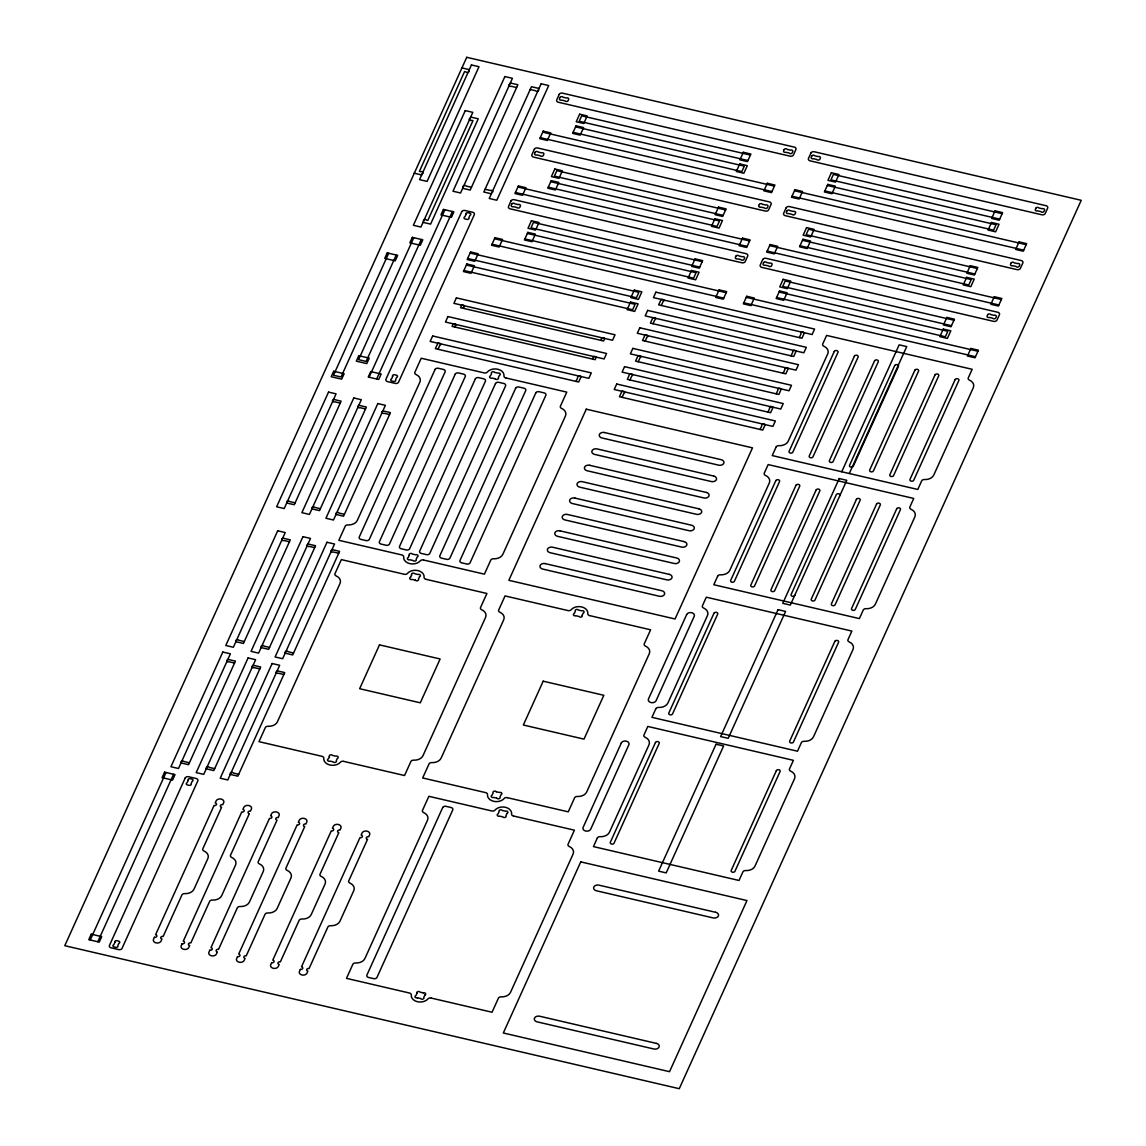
<?xml version="1.0" encoding="UTF-8"?>
<svg xmlns="http://www.w3.org/2000/svg" width="1146" height="1146" viewBox="0 0 1146 1146"><rect width="100%" height="100%" fill="white"/><g stroke="black" fill="none" stroke-linecap="round" stroke-linejoin="round"><path stroke-width="1.5" d="M388.666 253.266L333.486 375.243L341.035 376.991L396.23 255.028M90.233 940.007L166.012 772.519M413.778 237.709L358.583 359.672L366.147 361.434L421.327 239.457M97.782 941.754L173.562 774.281M369.098 377.249L444.877 209.761M376.647 379.011L452.426 211.523M437.858 343.213L435.38 348.671L578.673 382.019L581.137 376.561M438.03 349.286L439.792 345.376A1.59 1.146 -0.4 0 0 440.494 343.829A1.59 1.146 -0.4 0 0 438.359 343.327M453.243 323.831L452.083 326.381L595.161 359.686L596.321 357.137M461.695 305.151L460.549 307.701L603.613 340.992L604.773 338.442M454.618 326.968L455.077 325.965M463.07 308.288L463.528 307.286M410.597 577.197L411.643 574.891M576.037 381.403L577.799 377.492A1.59 1.146 -0.4 0 1 578.501 375.945A1.59 1.146 -0.4 0 1 580.635 376.447M592.625 359.085L593.084 358.082A1.59 1.146 -0.4 0 1 595.634 356.75M601.091 340.405L601.535 339.402A1.59 1.146 -0.4 0 1 604.085 338.056M645.012 335.033L642.534 340.505L785.827 373.854L788.305 368.382M652.876 317.657L650.398 323.115L793.691 356.463L796.169 351.005M661.127 299.407L658.664 304.865L801.956 338.213L804.42 332.755M621.92 391.273L619.442 396.731L762.735 430.079L765.213 424.622M629.784 373.897L627.306 379.355L770.599 412.703L773.077 407.245M638.036 355.632L635.572 361.105L778.865 394.453L781.328 388.981M645.184 341.121L646.946 337.196A1.59 1.146 -0.4 0 0 647.648 335.649A1.59 1.146 -0.4 0 0 645.513 335.162M653.048 323.731L654.81 319.82A1.59 1.146 -0.4 0 0 655.512 318.273A1.59 1.146 -0.4 0 0 653.378 317.771M661.299 305.481L663.076 301.556A1.59 1.146 -0.4 0 0 663.778 300.023A1.59 1.146 -0.4 0 0 661.643 299.521M622.092 397.347L623.854 393.436A1.59 1.146 -0.4 0 0 624.556 391.889A1.59 1.146 -0.4 0 0 622.421 391.388M629.956 379.971L631.733 376.046A1.59 1.146 -0.4 0 0 632.42 374.513A1.59 1.146 -0.4 0 0 630.286 374.011M638.207 361.721L639.984 357.796A1.59 1.146 -0.4 0 0 640.686 356.248A1.59 1.146 -0.4 0 0 638.551 355.761M582.168 615.345L583.199 613.038A1.748 1.261 -0.4 0 0 583.901 611.362A1.748 1.261 -0.4 0 0 581.624 610.789L578.472 610.073A1.748 1.261 -0.4 0 0 576.166 609.557A1.748 1.261 -0.4 0 0 575.335 611.19L574.304 613.511A1.748 1.261 -0.4 0 0 573.616 615.201A1.748 1.261 -0.4 0 0 575.894 615.76L579.031 616.476A1.748 1.261 -0.4 0 0 581.351 616.992A1.748 1.261 -0.4 0 0 582.168 615.359M416.958 993.281L415.912 995.588A1.748 1.261 -0.4 0 0 415.21 997.264A1.748 1.261 -0.4 0 0 417.488 997.822M424.808 995.1L423.762 997.421A1.748 1.261 -0.4 0 1 422.946 999.068A1.748 1.261 -0.4 0 1 420.639 998.567L417.516 997.822M507.019 813.416L505.973 815.737A1.748 1.261 -0.4 0 1 505.157 817.385A1.748 1.261 -0.4 0 1 502.85 816.883L499.713 816.138A1.748 1.261 -0.4 0 1 497.421 815.58A1.748 1.261 -0.4 0 1 498.095 813.904L499.155 811.597A1.748 1.261 -0.4 0 1 499.971 809.936A1.748 1.261 -0.4 0 1 502.277 810.451L505.415 811.182A1.748 1.261 -0.4 0 1 507.707 811.74A1.748 1.261 -0.4 0 1 507.033 813.416M783.191 373.238L784.953 369.313A1.59 1.146 -0.4 0 1 785.655 367.766A1.59 1.146 -0.4 0 1 787.789 368.267M791.055 355.847L792.831 351.937A1.59 1.146 -0.4 0 1 793.519 350.389A1.59 1.146 -0.4 0 1 795.668 350.891M799.306 337.597L801.083 333.687A1.59 1.146 -0.4 0 1 801.785 332.139A1.59 1.146 -0.4 0 1 803.919 332.627M760.099 429.464L761.875 425.553A1.59 1.146 -0.4 0 1 762.563 424.006A1.59 1.146 -0.4 0 1 764.697 424.507M767.963 412.087L769.74 408.162A1.59 1.146 -0.4 0 1 770.427 406.629A1.59 1.146 -0.4 0 1 772.576 407.117M776.214 393.837L777.991 389.912A1.59 1.146 -0.4 0 1 778.693 388.365A1.59 1.146 -0.4 0 1 780.827 388.866M621.29 743.066L583.142 827.355A4.011 2.894 -0.4 0 0 585.663 831.022A4.011 2.894 -0.4 0 0 590.734 829.117L628.839 744.828A4.011 2.894 -0.4 0 0 626.318 741.161A4.011 2.894 -0.4 0 0 621.261 743.052M686.64 614.6L648.507 698.902A4.011 2.894 -0.4 0 0 651.014 702.57A4.011 2.894 -0.4 0 0 656.085 700.664L694.204 616.362A4.011 2.894 -0.4 0 0 691.683 612.695A4.011 2.894 -0.4 0 0 686.612 614.6M841.751 471.751L899.166 344.831L906.73 346.593L849.301 473.513M461.766 67.886L469.316 69.634M539.021 88.471L531.458 86.724L483.813 192.027L491.362 193.789M510.314 82.999L517.877 84.761L470.218 190.064L462.669 188.316M530.211 89.488L535.626 90.749A1.59 1.146 -0.4 0 0 537.76 91.25A1.59 1.146 -0.4 0 0 538.462 89.703M516.617 87.54L511.202 86.279A1.59 1.146 -0.4 0 1 509.068 85.778A1.59 1.146 -0.4 0 1 509.755 84.231M750.415 155.082L581.681 115.818L579.217 121.275L747.951 160.54M1002.163 213.672L833.428 174.407L830.95 179.865L999.684 219.13M575.564 126.862L744.298 166.141L741.834 171.599L573.1 132.334M827.312 185.451L996.046 224.731L993.568 230.188L824.848 190.924M542.731 132.177L774.424 186.11M794.479 190.766L1026.171 244.685M470.691 117.05L478.254 118.797L430.61 224.115L423.046 222.353M540.267 137.649L771.96 191.568M792.001 196.224L1023.693 250.157M725.604 209.933L556.87 170.654L554.406 176.126L723.126 215.391M977.352 268.508L808.618 229.243L806.139 234.701L974.874 273.98M550.753 181.713L719.487 220.977L717.024 226.435L548.289 187.17M802.501 240.302L971.235 279.567L968.757 285.025L800.023 245.76M517.92 187.027L749.613 240.947M769.668 245.616L1001.36 299.536M515.456 192.485L747.149 246.404M767.19 251.074L998.882 304.994M485.073 189.248L490.488 190.508A1.59 1.146 -0.4 0 1 492.622 191.01A1.59 1.146 -0.4 0 1 491.921 192.557M414.121 173.189L421.671 174.951M471.479 187.299L466.064 186.039A1.59 1.146 -0.4 0 0 463.929 185.537A1.59 1.146 -0.4 0 0 463.228 187.085M702.197 261.66L533.463 222.381L530.999 227.853L699.733 267.118M953.945 320.235L785.211 280.971L782.732 286.428L951.467 325.708M527.346 233.44L696.08 272.705L693.617 278.163L524.882 238.898M779.094 292.029L947.828 331.294L945.35 336.752L776.63 297.487M494.513 238.755L726.206 292.674M746.261 297.344L977.953 351.263M492.049 244.213L723.742 298.132M743.783 302.802L975.475 356.721M470.132 253.037L638.866 292.302L636.402 297.774L467.668 258.495M466.379 265.041L635.113 304.306L632.635 309.778L463.901 270.499M506.045 377.979L566.783 392.118L560.423 406.157A2.65 1.92 -0.4 0 0 561.569 408.391A9.01 6.504 -0.4 0 1 565.451 415.955L502.85 554.306A9.01 6.504 -0.4 0 1 493.511 558.804A2.65 1.92 -0.4 0 0 490.76 560.122L484.414 574.16L423.676 560.036M495.201 378.796L492.078 378.08A1.748 1.261 -0.4 0 1 489.786 377.521A1.748 1.261 -0.4 0 1 490.459 375.845L491.519 373.524A1.748 1.261 -0.4 0 1 492.336 371.877A1.748 1.261 -0.4 0 1 494.642 372.378L497.765 373.123A1.748 1.261 -0.4 0 1 500.071 373.682A1.748 1.261 -0.4 0 1 499.398 375.344L498.324 377.664A1.748 1.261 -0.4 0 1 497.507 379.312A1.748 1.261 -0.4 0 1 495.215 378.81M604.529 432.543L721.135 459.675A4.011 2.894 -0.4 0 1 723.756 463.313A4.011 2.894 -0.4 0 1 718.657 465.161L602.065 438.001A4.011 2.894 -0.4 0 1 599.444 434.377A4.011 2.894 -0.4 0 1 604.544 432.529M333.572 399.41L341.121 401.157L294.264 504.741L286.701 502.979M358.813 405.283L366.376 407.045L319.505 510.615L311.956 508.867M382.864 410.884L390.428 412.632L343.556 516.216L336.007 514.454M340.262 403.077L334.847 401.816A1.59 1.146 -0.4 0 1 332.698 401.315A1.59 1.146 -0.4 0 1 333.4 399.768M365.517 408.95L360.088 407.69A1.59 1.146 -0.4 0 1 357.953 407.188A1.59 1.146 -0.4 0 1 358.655 405.641M389.554 414.551L384.139 413.291A1.59 1.146 -0.4 0 1 382.005 412.789A1.59 1.146 -0.4 0 1 382.707 411.242M589.703 465.305L706.308 492.451M574.877 498.08L691.482 525.212A4.011 2.894 -0.4 0 1 694.104 528.85A4.011 2.894 -0.4 0 1 689.004 530.698L572.413 503.538A4.011 2.894 -0.4 0 1 569.791 499.914A4.011 2.894 -0.4 0 1 574.891 498.066M560.05 530.856L676.656 557.987A4.011 2.894 -0.4 0 1 679.277 561.612A4.011 2.894 -0.4 0 1 674.177 563.474L557.586 536.314A4.011 2.894 -0.4 0 1 554.965 532.689A4.011 2.894 -0.4 0 1 560.065 530.827M669.25 574.375L552.644 547.229A4.011 2.894 -0.4 0 0 547.544 549.063A4.011 2.894 -0.4 0 0 550.166 552.716L666.771 579.833A4.011 2.894 -0.4 0 0 671.871 577.999A4.011 2.894 -0.4 0 0 669.25 574.347M295.124 502.836L289.709 501.576A1.59 1.146 -0.4 0 0 287.56 501.074A1.59 1.146 -0.4 0 0 286.872 502.621M320.379 508.709L314.949 507.449A1.59 1.146 -0.4 0 0 312.815 506.947A1.59 1.146 -0.4 0 0 312.113 508.495M344.416 514.31L339.001 513.05A1.59 1.146 -0.4 0 0 336.867 512.549A1.59 1.146 -0.4 0 0 336.165 514.096M545.224 563.617L661.829 590.749A4.011 2.894 -0.4 0 1 664.451 594.387A4.011 2.894 -0.4 0 1 659.351 596.235L542.76 569.075A4.011 2.894 -0.4 0 1 540.138 565.451A4.011 2.894 -0.4 0 1 545.238 563.603M282.733 538.104L290.282 539.866L243.425 643.45L235.861 641.688M307.988 543.992L315.537 545.74L268.665 649.324L261.116 647.562M332.025 549.579L339.588 551.341L292.717 654.925L285.168 653.163M289.422 541.772L284.007 540.511A1.59 1.146 -0.4 0 1 281.873 540.024A1.59 1.146 -0.4 0 1 282.561 538.477M314.677 547.659L309.248 546.398A1.59 1.146 -0.4 0 1 307.114 545.897A1.59 1.146 -0.4 0 1 307.816 544.35M338.715 553.246L333.3 551.985A1.59 1.146 -0.4 0 1 331.165 551.484A1.59 1.146 -0.4 0 1 331.867 549.951M589.875 615.66L650.613 629.799L644.253 643.837A2.65 1.92 -0.4 0 0 645.399 646.072A9.01 6.504 -0.4 0 1 649.295 653.635L586.695 791.986A9.01 6.504 -0.4 0 1 577.34 796.484A2.65 1.92 -0.4 0 0 574.604 797.802L568.244 811.841L507.506 797.716M426.169 579.346L486.907 593.485L480.546 607.523A2.65 1.92 -0.4 0 0 481.692 609.758A9.01 6.504 -0.4 0 1 485.589 617.322L422.989 755.672A9.01 6.504 -0.4 0 1 413.634 760.17A2.65 1.92 -0.4 0 0 410.898 761.488L404.538 775.527L343.8 761.402M415.325 580.163L412.202 579.432A1.748 1.261 -0.4 0 1 409.91 578.888A1.748 1.261 -0.4 0 1 410.583 577.212M244.284 641.545L238.869 640.27A1.59 1.146 -0.4 0 0 236.735 639.783A1.59 1.146 -0.4 0 0 236.033 641.33M269.539 647.418L264.11 646.158A1.59 1.146 -0.4 0 0 261.976 645.656A1.59 1.146 -0.4 0 0 261.274 647.204M293.577 653.005L288.162 651.745A1.59 1.146 -0.4 0 0 286.027 651.257A1.59 1.146 -0.4 0 0 285.325 652.805M227.868 659.365L235.431 661.113L188.56 764.697L180.996 762.935M253.123 665.239L260.672 667.001L213.815 770.57L206.251 768.823M277.174 670.84L284.724 672.587L237.852 776.171L230.303 774.41M234.558 663.033L229.143 661.772A1.59 1.146 -0.4 0 1 227.008 661.271A1.59 1.146 -0.4 0 1 227.71 659.724M259.813 668.906L254.398 667.645A1.59 1.146 -0.4 0 1 252.249 667.144A1.59 1.146 -0.4 0 1 252.951 665.597M283.864 674.507L278.435 673.246A1.59 1.146 -0.4 0 1 276.301 672.745A1.59 1.146 -0.4 0 1 277.003 671.198M496.275 791.757L499.398 792.488A1.748 1.261 -0.4 0 1 501.69 793.032A1.748 1.261 -0.4 0 1 501.017 794.708L499.957 797.029A1.748 1.261 -0.4 0 1 499.14 798.676A1.748 1.261 -0.4 0 1 496.834 798.175M496.834 798.16L493.697 797.43A1.748 1.261 -0.4 0 1 491.405 796.885A1.748 1.261 -0.4 0 1 492.078 795.209L493.138 792.889A1.748 1.261 -0.4 0 1 493.955 791.241A1.748 1.261 -0.4 0 1 496.261 791.743M513.695 816.052L574.418 830.191L568.058 844.23A2.65 1.92 -0.4 0 0 569.204 846.45A9.01 6.504 -0.4 0 1 573.1 854.028L510.5 992.379A9.01 6.504 -0.4 0 1 501.16 996.862A2.65 1.92 -0.4 0 0 498.41 998.18L492.049 1012.233L431.326 998.094M189.419 762.792L184.005 761.531A1.59 1.146 -0.4 0 0 181.87 761.03A1.59 1.146 -0.4 0 0 181.168 762.577M214.674 768.665L209.26 767.405A1.59 1.146 -0.4 0 0 207.111 766.903A1.59 1.146 -0.4 0 0 206.423 768.45M238.726 774.266L233.297 773.006A1.59 1.146 -0.4 0 0 231.163 772.504A1.59 1.146 -0.4 0 0 230.461 774.051M423.189 992.866L420.081 992.15A1.748 1.261 -0.4 0 0 417.76 991.619A1.748 1.261 -0.4 0 0 416.943 993.267M415.339 580.177A1.748 1.261 -0.4 0 0 417.645 580.678A1.748 1.261 -0.4 0 0 418.462 579.045L419.508 576.725A1.748 1.261 -0.4 0 0 420.195 575.034A1.748 1.261 -0.4 0 0 417.918 574.475L414.766 573.759A1.748 1.261 -0.4 0 0 412.46 573.244A1.748 1.261 -0.4 0 0 411.629 574.877M423.218 992.866A1.748 1.261 -0.4 0 1 425.495 993.424A1.748 1.261 -0.4 0 1 424.822 995.1M794.851 595.333A1.963 1.418 -0.4 0 1 792.373 596.249A1.963 1.418 -0.4 0 1 791.127 594.473L836.265 494.714A1.963 1.418 -0.4 0 1 838.729 493.797A1.963 1.418 -0.4 0 1 839.989 495.573M453.644 323.931A1.59 1.146 -0.4 0 1 455.721 324.347A1.59 1.146 -0.4 0 1 455.277 325.879M422.229 173.719A1.59 1.146 -0.4 0 0 422.931 172.172A1.59 1.146 -0.4 0 0 420.797 171.685L419.407 171.356L464.545 71.596L465.935 71.912A1.59 1.146 -0.4 0 0 468.069 72.413A1.59 1.146 -0.4 0 0 468.757 70.866M470.147 118.267A1.59 1.146 -0.4 0 0 469.445 119.814A1.59 1.146 -0.4 0 0 471.579 120.316L472.969 120.645L427.83 220.404L426.441 220.075A1.59 1.146 -0.4 0 0 424.307 219.574A1.59 1.146 -0.4 0 0 423.605 221.121M462.096 305.237A1.59 1.146 -0.4 0 1 464.173 305.667A1.59 1.146 -0.4 0 1 463.743 307.185M513.437 815.995A2.65 1.92 -0.4 0 1 511.617 814.018A9.01 6.504 -0.4 0 0 505.443 807.285A9.01 6.504 -0.4 0 0 494.943 810.136A2.65 1.92 -0.4 0 1 491.849 810.967L428.862 796.312L422.502 810.351A2.65 1.92 -0.4 0 0 423.648 812.586A9.01 6.504 -0.4 0 1 427.53 820.149L364.929 958.5A9.01 6.504 -0.4 0 1 355.589 962.984A2.65 1.92 -0.4 0 0 352.839 964.316L346.493 978.355L409.48 993.023A2.65 1.92 -0.4 0 1 411.299 995A9.01 6.504 -0.4 0 0 417.473 1001.719A9.01 6.504 -0.4 0 0 427.974 998.882A2.65 1.92 -0.4 0 1 431.068 998.037M343.556 761.331A2.65 1.92 -0.4 0 0 340.462 762.176A9.01 6.504 -0.4 0 1 329.962 765.012A9.01 6.504 -0.4 0 1 323.788 758.294A2.65 1.92 -0.4 0 0 321.969 756.317L258.982 741.648L265.328 727.61A2.65 1.92 -0.4 0 1 268.078 726.292A9.01 6.504 -0.4 0 0 277.418 721.808L340.018 583.443A9.01 6.504 -0.4 0 0 336.136 575.879A2.65 1.92 -0.4 0 1 334.99 573.659L341.35 559.606L404.337 574.275A2.65 1.92 -0.4 0 0 407.432 573.43A9.01 6.504 -0.4 0 1 417.932 570.593A9.01 6.504 -0.4 0 1 424.106 577.312A2.65 1.92 -0.4 0 0 425.925 579.289M507.263 797.645A2.65 1.92 -0.4 0 0 504.168 798.49A9.01 6.504 -0.4 0 1 493.668 801.326A9.01 6.504 -0.4 0 1 487.494 794.608A2.65 1.92 -0.4 0 0 485.675 792.631L422.673 777.962L429.034 763.924A2.65 1.92 -0.4 0 1 431.784 762.606A9.01 6.504 -0.4 0 0 441.124 758.122L503.724 619.757A9.01 6.504 -0.4 0 0 499.842 612.193A2.65 1.92 -0.4 0 1 498.696 609.973L505.042 595.92L568.044 610.589A2.65 1.92 -0.4 0 0 571.138 609.744A9.01 6.504 -0.4 0 1 581.638 606.907A9.01 6.504 -0.4 0 1 587.812 613.626A2.65 1.92 -0.4 0 0 589.631 615.603M423.433 559.979A2.65 1.92 -0.4 0 0 420.338 560.809A9.01 6.504 -0.4 0 1 409.838 563.646A9.01 6.504 -0.4 0 1 403.664 556.927A2.65 1.92 -0.4 0 0 401.845 554.951L338.844 540.296L345.204 526.243A2.65 1.92 -0.4 0 1 347.954 524.925A9.01 6.504 -0.4 0 0 357.294 520.442L419.894 382.076A9.01 6.504 -0.4 0 0 415.998 374.513A2.65 1.92 -0.4 0 1 414.866 372.292L421.212 358.24L484.214 372.908A2.65 1.92 -0.4 0 0 487.308 372.063A9.01 6.504 -0.4 0 1 497.808 369.227A9.01 6.504 -0.4 0 1 503.982 375.945A2.65 1.92 -0.4 0 0 505.801 377.922M706.323 492.422A4.011 2.894 -0.4 0 1 708.93 496.075A4.011 2.894 -0.4 0 1 703.83 497.937L587.239 470.777A4.011 2.894 -0.4 0 1 584.618 467.138A4.011 2.894 -0.4 0 1 589.717 465.29M466.737 57.3L64.778 945.694L679.263 1088.7L1081.222 200.306L466.737 57.3M471.436 64.95L419.551 179.636L427.1 181.397L478.999 66.712L471.436 64.95M333.672 371.261L331.208 376.719L341.666 379.154L344.144 373.696L333.672 371.261M387.219 252.922L384.741 258.394L395.212 260.83L397.676 255.357L387.219 252.922M328.53 392.09L276.63 506.776L284.194 508.538L336.079 393.852L328.53 392.09M91.25 934.205L88.786 939.663L99.244 942.098L101.722 936.64L91.25 934.205M164.566 772.175L162.087 777.647L172.559 780.082L175.023 774.61L164.566 772.175M465.262 110.603L413.377 225.289L420.926 227.051L472.825 112.351L465.262 110.603M222.825 652.045L170.94 766.746L178.489 768.493L230.389 653.807L222.825 652.045M277.69 530.799L225.791 645.485L233.354 647.246L285.239 532.561L277.69 530.799M358.784 355.69L356.306 361.162L366.777 363.597L369.241 358.125L358.784 355.69M412.316 237.365L409.853 242.823L420.31 245.258L422.788 239.801L412.316 237.365M353.77 397.963L301.885 512.663L309.434 514.411L361.334 399.725L353.77 397.963M185.222 777.962L109.443 945.45A2.65 1.92 -0.4 0 0 111.133 947.857L118.683 949.604A2.65 1.92 -0.4 0 0 122.035 948.372L197.814 780.884A2.65 1.92 -0.4 0 0 196.109 778.478L188.56 776.73A2.65 1.92 -0.4 0 0 185.222 777.962M443.416 209.431L440.938 214.889L451.409 217.325L453.873 211.867L443.416 209.431M370.717 371.591L368.253 377.048L378.71 379.484L381.188 374.026L370.717 371.591M504.885 76.553L452.985 191.239L460.549 193.001L512.434 78.315L504.885 76.553M114.872 942.413L113.826 944.719A1.69 1.218 -0.4 0 0 114.113 946.968L115.746 947.341A1.69 1.218 -0.4 0 0 117.809 945.651L118.855 943.344A1.69 1.218 -0.4 0 0 118.568 941.095L116.935 940.723A1.69 1.218 -0.4 0 0 114.872 942.413M188.188 780.397L187.142 782.704A1.69 1.218 -0.4 0 0 187.414 784.938L189.061 785.325A1.69 1.218 -0.4 0 0 191.11 783.635L192.156 781.314A1.69 1.218 -0.4 0 0 191.883 779.079L190.236 778.693A1.69 1.218 -0.4 0 0 188.188 780.397M248.08 657.919L196.181 772.619L203.744 774.367L255.63 659.681L248.08 657.919M302.945 536.672L251.046 651.358L258.609 653.12L310.494 538.434L302.945 536.672M461.738 211.738L385.958 379.226A2.65 1.92 -0.4 0 0 387.649 381.632L395.198 383.38A2.65 1.92 -0.4 0 0 398.55 382.148L474.329 214.66A2.65 1.92 -0.4 0 0 472.625 212.254L465.075 210.506A2.65 1.92 -0.4 0 0 461.738 211.738M377.822 403.564L325.937 518.25L333.486 520.012L385.385 405.326L377.822 403.564M392.648 376.475L391.603 378.796A1.69 1.218 -0.4 0 0 391.875 381.031L393.522 381.417A1.69 1.218 -0.4 0 0 395.585 379.727L396.631 377.406A1.69 1.218 -0.4 0 0 396.344 375.172L394.711 374.785A1.69 1.218 -0.4 0 0 392.648 376.475M465.949 214.46L464.904 216.766A1.69 1.218 -0.4 0 0 465.19 219.015L466.823 219.387A1.69 1.218 -0.4 0 0 468.886 217.697L469.932 215.391A1.69 1.218 -0.4 0 0 469.659 213.142L468.012 212.769A1.69 1.218 -0.4 0 0 465.949 214.46M272.132 663.52L220.233 778.206L227.796 779.968L279.681 665.282L272.132 663.52M326.982 542.273L275.097 656.959L282.647 658.721L334.546 544.021L326.982 542.273M154.438 937.27L153.521 939.276A3.968 2.865 -0.4 0 0 156.071 942.886A3.968 2.865 -0.4 0 0 161.085 941.038L161.987 939.032A1.848 1.332 -0.4 0 1 160.798 937.356A1.848 1.332 -0.4 0 1 163.133 936.483L181.928 894.954A2.65 1.92 -0.4 0 1 184.678 893.636A9.01 6.504 -0.4 0 0 194.018 889.138L207.856 858.555A9.01 6.504 -0.4 0 0 203.974 850.991A2.65 1.92 -0.4 0 1 202.828 848.771L221.622 807.228A1.848 1.332 -0.4 0 1 220.433 805.552A1.848 1.332 -0.4 0 1 222.768 804.678L223.685 802.687A3.968 2.865 -0.4 0 0 221.135 799.077A3.968 2.865 -0.4 0 0 216.121 800.925L215.219 802.931A1.848 1.332 -0.4 0 1 216.408 804.607A1.848 1.332 -0.4 0 1 214.073 805.48L155.584 934.735A1.848 1.332 -0.4 0 1 156.773 936.411A1.848 1.332 -0.4 0 1 154.438 937.27M541.141 83.787L489.242 198.473L496.805 200.235L548.69 85.549L541.141 83.787M432.644 335.964L430.165 341.422L588.829 378.352L591.293 372.894L432.644 335.964M470.605 251.991L467.181 259.555L474.745 261.317L478.169 253.739L470.605 251.991M466.852 263.995L463.428 271.559L470.977 273.307L474.401 265.743L466.852 263.995M447.914 316.554L445.45 322.026L604.114 358.942L606.578 353.484L447.914 316.554M456.38 297.874L453.902 303.332L612.566 340.262L615.03 334.79L456.38 297.874M510.973 200.965L508.509 206.438A2.65 1.92 -0.4 0 0 510.199 208.844L741.892 262.763A2.65 1.92 -0.4 0 0 745.229 261.532L747.708 256.059A2.65 1.92 -0.4 0 0 746.017 253.653L514.325 199.733A2.65 1.92 -0.4 0 0 510.973 200.965M534.38 149.238L531.916 154.71A2.65 1.92 -0.4 0 0 533.606 157.117L765.299 211.036A2.65 1.92 -0.4 0 0 768.637 209.804L771.115 204.332A2.65 1.92 -0.4 0 0 769.41 201.925L537.718 148.006A2.65 1.92 -0.4 0 0 534.38 149.238M559.191 94.402L556.727 99.86A2.65 1.92 -0.4 0 0 558.417 102.266L790.11 156.185A2.65 1.92 -0.4 0 0 793.447 154.954L795.926 149.496A2.65 1.92 -0.4 0 0 794.235 147.089L562.543 93.17A2.65 1.92 -0.4 0 0 559.191 94.402M435.05 369.513L359.271 536.987A2.65 1.92 -0.4 0 0 360.961 539.394L366.004 540.568A2.65 1.92 -0.4 0 0 369.341 539.336L445.121 371.848A2.65 1.92 -0.4 0 0 443.43 369.442L438.388 368.281A2.65 1.92 -0.4 0 0 435.05 369.513M495 237.695L491.577 245.258L499.126 247.02L502.55 239.457L495 237.695M518.393 185.967L514.969 193.545L522.533 195.293L525.957 187.729L518.393 185.967M543.218 131.131L539.795 138.695L547.344 140.457L550.768 132.893L543.218 131.131M511.775 204.017L511.245 205.206A1.69 1.218 -0.4 0 0 513.58 206.681L516.774 207.426A1.69 1.218 -0.4 0 0 519.883 207.225L520.427 206.036A1.69 1.218 -0.4 0 0 518.078 204.561L514.883 203.816A1.69 1.218 -0.4 0 0 511.775 204.017M535.182 152.289L534.652 153.478A1.69 1.218 -0.4 0 0 536.987 154.954L540.181 155.698A1.69 1.218 -0.4 0 0 543.29 155.498L543.82 154.309A1.69 1.218 -0.4 0 0 541.485 152.833L538.291 152.089A1.69 1.218 -0.4 0 0 535.182 152.289M559.993 97.453L559.463 98.642A1.69 1.218 -0.4 0 0 561.798 100.117L564.992 100.862A1.69 1.218 -0.4 0 0 568.101 100.647L568.645 99.458A1.69 1.218 -0.4 0 0 566.296 97.983L563.101 97.238A1.69 1.218 -0.4 0 0 559.993 97.453M182.128 943.731L181.226 945.722A3.968 2.865 -0.4 0 0 183.775 949.332A3.968 2.865 -0.4 0 0 188.789 947.484L189.692 945.479A1.848 1.332 -0.4 0 1 188.503 943.803A1.848 1.332 -0.4 0 1 190.838 942.929L209.632 901.401A2.65 1.92 -0.4 0 1 212.382 900.083A9.01 6.504 -0.4 0 0 221.722 895.599L235.56 865.001A9.01 6.504 -0.4 0 0 231.678 857.437A2.65 1.92 -0.4 0 1 230.532 855.217L249.327 813.674A1.848 1.332 -0.4 0 1 248.138 811.998A1.848 1.332 -0.4 0 1 250.473 811.124L251.389 809.133A3.968 2.865 -0.4 0 0 248.84 805.523A3.968 2.865 -0.4 0 0 243.826 807.371L242.923 809.377A1.848 1.332 -0.4 0 1 244.112 811.053A1.848 1.332 -0.4 0 1 241.763 811.927L183.288 941.181A1.848 1.332 -0.4 0 1 184.477 942.857A1.848 1.332 -0.4 0 1 182.128 943.731M455.191 374.198L379.412 541.686A2.65 1.92 -0.4 0 0 381.102 544.092L386.145 545.267A2.65 1.92 -0.4 0 0 389.482 544.021L465.262 376.547A2.65 1.92 -0.4 0 0 463.571 374.14L458.529 372.966A2.65 1.92 -0.4 0 0 455.191 374.198M531.429 220.748L528.005 228.312L535.554 230.074L538.978 222.51L531.429 220.748M554.822 169.021L551.412 176.584L558.962 178.346L562.385 170.783L554.822 169.021M579.647 114.185L576.223 121.748L583.772 123.496L587.196 115.932L579.647 114.185M527.833 232.38L524.41 239.958L531.959 241.706L535.383 234.142L527.833 232.38M551.226 180.667L547.817 188.231L555.366 189.978L558.79 182.415L551.226 180.667M576.051 125.816L572.628 133.38L580.177 135.142L583.601 127.578L576.051 125.816M209.833 950.177L208.93 952.168A3.968 2.865 -0.4 0 0 211.466 955.778A3.968 2.865 -0.4 0 0 216.479 953.93L217.396 951.925A1.848 1.332 -0.4 0 1 216.207 950.249A1.848 1.332 -0.4 0 1 218.542 949.375L237.337 907.847A2.65 1.92 -0.4 0 1 240.087 906.529A9.01 6.504 -0.4 0 0 249.427 902.045L263.265 871.461A9.01 6.504 -0.4 0 0 259.383 863.883A2.65 1.92 -0.4 0 1 258.237 861.663L277.031 820.121A1.848 1.332 -0.4 0 1 275.842 818.445A1.848 1.332 -0.4 0 1 278.177 817.585L279.08 815.58A3.968 2.865 -0.4 0 0 276.544 811.97A3.968 2.865 -0.4 0 0 271.53 813.818L270.628 815.823A1.848 1.332 -0.4 0 1 271.817 817.499A1.848 1.332 -0.4 0 1 269.468 818.373L210.993 947.627A1.848 1.332 -0.4 0 1 212.182 949.303A1.848 1.332 -0.4 0 1 209.833 950.177M475.346 378.882L399.567 546.37A2.65 1.92 -0.4 0 0 401.258 548.776L406.286 549.951A2.65 1.92 -0.4 0 0 409.638 548.719L485.417 381.231A2.65 1.92 -0.4 0 0 483.727 378.825L478.684 377.65A2.65 1.92 -0.4 0 0 475.346 378.882M409.308 555.208L408.263 557.515A1.748 1.261 -0.4 0 0 407.575 559.205A1.748 1.261 -0.4 0 0 409.853 559.764L412.99 560.48A1.748 1.261 -0.4 0 0 415.31 560.996A1.748 1.261 -0.4 0 0 416.127 559.363L417.173 557.042A1.748 1.261 -0.4 0 0 417.86 555.366A1.748 1.261 -0.4 0 0 415.583 554.793L412.445 554.077A1.748 1.261 -0.4 0 0 410.125 553.561A1.748 1.261 -0.4 0 0 409.308 555.194M495.487 383.581L419.708 551.054A2.65 1.92 -0.4 0 0 421.399 553.461L426.441 554.635A2.65 1.92 -0.4 0 0 429.779 553.403L505.558 385.916A2.65 1.92 -0.4 0 0 503.868 383.509L498.825 382.334A2.65 1.92 -0.4 0 0 495.487 383.581M237.537 956.624L236.635 958.615A3.968 2.865 -0.4 0 0 239.17 962.225A3.968 2.865 -0.4 0 0 244.184 960.377L245.086 958.371A1.848 1.332 -0.4 0 1 243.912 956.695A1.848 1.332 -0.4 0 1 246.247 955.821L265.041 914.293A2.65 1.92 -0.4 0 1 267.792 912.975A9.01 6.504 -0.4 0 0 277.131 908.492L290.969 877.908A9.01 6.504 -0.4 0 0 287.073 870.33A2.65 1.92 -0.4 0 1 285.941 868.109L304.721 826.581A1.848 1.332 -0.4 0 1 303.547 824.891A1.848 1.332 -0.4 0 1 305.882 824.031L306.784 822.026A3.968 2.865 -0.4 0 0 304.249 818.416A3.968 2.865 -0.4 0 0 299.235 820.264L298.332 822.269A1.848 1.332 -0.4 0 1 299.507 823.945A1.848 1.332 -0.4 0 1 297.172 824.819L238.697 954.074A1.848 1.332 -0.4 0 1 239.872 955.75A1.848 1.332 -0.4 0 1 237.537 956.624M379.484 644.869L359.643 688.703L420.296 702.813L440.121 658.979L379.484 644.869M329.446 756.575L328.401 758.881A1.748 1.261 -0.4 0 0 327.699 760.572A1.748 1.261 -0.4 0 0 329.976 761.13L333.128 761.846A1.748 1.261 -0.4 0 0 335.434 762.362A1.748 1.261 -0.4 0 0 336.265 760.729L337.296 758.408A1.748 1.261 -0.4 0 0 337.984 756.718A1.748 1.261 -0.4 0 0 335.706 756.159L332.569 755.443A1.748 1.261 -0.4 0 0 330.249 754.928A1.748 1.261 -0.4 0 0 329.432 756.561M515.628 388.265L439.849 555.753A2.65 1.92 -0.4 0 0 441.554 558.159L446.582 559.32A2.65 1.92 -0.4 0 0 449.934 558.088L525.713 390.614A2.65 1.92 -0.4 0 0 524.009 388.208L518.98 387.033A2.65 1.92 -0.4 0 0 515.628 388.265M271.645 962.683L270.728 964.688A3.968 2.865 -0.4 0 0 273.278 968.298A3.968 2.865 -0.4 0 0 278.292 966.45L279.194 964.445A1.848 1.332 -0.4 0 1 278.005 962.755A1.848 1.332 -0.4 0 1 280.355 961.895L299.149 920.353A2.65 1.92 -0.4 0 1 301.885 919.035A9.01 6.504 -0.4 0 0 311.239 914.551L325.077 883.967A9.01 6.504 -0.4 0 0 321.181 876.404A2.65 1.92 -0.4 0 1 320.035 874.169L338.829 832.641A1.848 1.332 -0.4 0 1 337.64 830.95A1.848 1.332 -0.4 0 1 339.99 830.091L340.892 828.085A3.968 2.865 -0.4 0 0 338.342 824.475A3.968 2.865 -0.4 0 0 333.328 826.338L332.426 828.329A1.848 1.332 -0.4 0 1 333.615 830.019A1.848 1.332 -0.4 0 1 331.28 830.879L272.791 960.133A1.848 1.332 -0.4 0 1 273.98 961.823A1.848 1.332 -0.4 0 1 271.645 962.683M535.784 392.949L460.004 560.437A2.65 1.92 -0.4 0 0 461.695 562.844L466.737 564.018A2.65 1.92 -0.4 0 0 470.075 562.786L545.854 395.298A2.65 1.92 -0.4 0 0 544.164 392.892L539.121 391.717A2.65 1.92 -0.4 0 0 535.784 392.949M300.352 969.373L299.45 971.364A3.968 2.865 -0.4 0 0 301.985 974.974A3.968 2.865 -0.4 0 0 306.999 973.126L307.902 971.12A1.848 1.332 -0.4 0 1 306.727 969.444A1.848 1.332 -0.4 0 1 309.062 968.571L327.856 927.042A2.65 1.92 -0.4 0 1 330.607 925.724A9.01 6.504 -0.4 0 0 339.947 921.226L353.785 890.643A9.01 6.504 -0.4 0 0 349.888 883.079A2.65 1.92 -0.4 0 1 348.742 880.859L367.537 839.316A1.848 1.332 -0.4 0 1 366.362 837.64A1.848 1.332 -0.4 0 1 368.697 836.766L369.599 834.775A3.968 2.865 -0.4 0 0 367.064 831.165A3.968 2.865 -0.4 0 0 362.05 833.013L361.133 835.019A1.848 1.332 -0.4 0 1 362.322 836.695A1.848 1.332 -0.4 0 1 359.987 837.568L301.498 966.823A1.848 1.332 -0.4 0 1 302.687 968.499A1.848 1.332 -0.4 0 1 300.352 969.373M634.311 290.081L630.887 297.645L638.437 299.407L641.86 291.843L634.311 290.081M630.544 302.086L627.12 309.649L634.683 311.411L638.107 303.848L630.544 302.086M586.279 409.179L508.853 580.306L675.066 618.983L752.492 447.857L586.279 409.179M639.797 327.785L637.319 333.257L795.983 370.172L798.461 364.715L639.797 327.785M647.662 310.408L645.184 315.866L803.847 352.796L806.326 347.324L647.662 310.408M655.913 292.158L653.449 297.616L812.113 334.532L814.577 329.074L655.913 292.158M616.706 384.025L614.227 389.482L772.891 426.412L775.369 420.954L616.706 384.025M624.57 366.648L622.106 372.106L780.755 409.022L783.234 403.564L624.57 366.648M632.836 348.384L630.357 353.856L789.021 390.772L791.485 385.314L632.836 348.384M442.685 807.572L366.906 975.06A2.65 1.92 -0.4 0 0 368.597 977.466L373.639 978.641A2.65 1.92 -0.4 0 0 376.977 977.409L452.756 809.921A2.65 1.92 -0.4 0 0 451.066 807.515L446.023 806.34A2.65 1.92 -0.4 0 0 442.685 807.572M695.121 258.838L691.697 266.402L699.246 268.164L702.67 260.6L695.121 258.838M718.528 207.111L715.104 214.689L722.653 216.436L726.077 208.873L718.528 207.111M743.339 152.275L739.915 159.838L747.464 161.6L750.888 154.037L743.339 152.275M691.525 270.485L688.101 278.048L695.651 279.81L699.074 272.247L691.525 270.485M714.932 218.757L711.508 226.321L719.058 228.083L722.481 220.519L714.932 218.757M739.743 163.921L736.319 171.485L743.869 173.232L747.292 165.669L739.743 163.921M719.129 289.866L715.706 297.43L723.269 299.192L726.693 291.614L719.129 289.866M742.536 238.139L739.113 245.702L746.662 247.464L750.086 239.901L742.536 238.139M767.347 183.288L763.924 190.852L771.487 192.614L774.911 185.05L767.347 183.288M543.19 681.182L523.35 725.017L584.002 739.127L603.827 695.293L543.19 681.182M735.918 256.188L735.374 257.377A1.69 1.218 -0.4 0 0 737.723 258.853L740.918 259.598A1.69 1.218 -0.4 0 0 744.026 259.383L744.556 258.194A1.69 1.218 -0.4 0 0 742.221 256.718L739.027 255.973A1.69 1.218 -0.4 0 0 735.918 256.188M759.325 204.461L758.781 205.65A1.69 1.218 -0.4 0 0 761.116 207.125L764.325 207.87A1.69 1.218 -0.4 0 0 767.419 207.655L767.963 206.466A1.69 1.218 -0.4 0 0 765.628 204.991L762.419 204.246A1.69 1.218 -0.4 0 0 759.325 204.461M784.136 149.61L783.592 150.799A1.69 1.218 -0.4 0 0 785.941 152.275L789.136 153.02A1.69 1.218 -0.4 0 0 792.244 152.819L792.774 151.63A1.69 1.218 -0.4 0 0 790.439 150.155L787.245 149.41A1.69 1.218 -0.4 0 0 784.136 149.61M762.72 259.555L760.242 265.013A2.65 1.92 -0.4 0 0 761.947 267.419L993.639 321.353A2.65 1.92 -0.4 0 0 996.977 320.106L999.455 314.649A2.65 1.92 -0.4 0 0 997.751 312.242L766.058 258.323A2.65 1.92 -0.4 0 0 762.72 259.555M786.127 207.827L783.649 213.285A2.65 1.92 -0.4 0 0 785.339 215.692L1017.032 269.625A2.65 1.92 -0.4 0 0 1020.384 268.379L1022.848 262.921A2.65 1.92 -0.4 0 0 1021.158 260.514L789.465 206.595A2.65 1.92 -0.4 0 0 786.127 207.827M810.938 152.991L808.46 158.449A2.65 1.92 -0.4 0 0 810.165 160.855L1041.857 214.775A2.65 1.92 -0.4 0 0 1045.195 213.543L1047.659 208.085A2.65 1.92 -0.4 0 0 1045.969 205.678L814.276 151.759A2.65 1.92 -0.4 0 0 810.938 152.991M746.734 296.284L743.31 303.848L750.874 305.61L754.297 298.046L746.734 296.284M770.141 244.556L766.717 252.12L774.266 253.882L777.69 246.318L770.141 244.556M794.952 189.72L791.528 197.284L799.091 199.046L802.515 191.482L794.952 189.72M786.93 210.878L786.385 212.067A1.69 1.218 -0.4 0 0 788.72 213.543L791.929 214.288A1.69 1.218 -0.4 0 0 795.023 214.087L795.568 212.898A1.69 1.218 -0.4 0 0 793.233 211.423L790.024 210.678A1.69 1.218 -0.4 0 0 786.93 210.878M811.74 156.042L811.196 157.231A1.69 1.218 -0.4 0 0 813.545 158.707L816.74 159.452A1.69 1.218 -0.4 0 0 819.848 159.237L820.378 158.048A1.69 1.218 -0.4 0 0 818.043 156.572L814.849 155.827A1.69 1.218 -0.4 0 0 811.74 156.042M763.623 262.635L763.078 263.824A1.59 1.146 -0.4 0 0 765.313 265.184L768.594 265.958A1.59 1.146 -0.4 0 0 771.53 265.786L772.06 264.597A1.59 1.146 -0.4 0 0 769.826 263.222L766.545 262.463A1.59 1.146 -0.4 0 0 763.623 262.635M783.162 279.338L779.738 286.901L787.302 288.663L790.726 281.099L783.162 279.338M806.569 227.61L803.145 235.174L810.709 236.936L814.118 229.372L806.569 227.61M831.38 172.76L827.956 180.337L835.52 182.085L838.944 174.521L831.38 172.76M779.567 290.969L776.143 298.533L783.706 300.295L787.13 292.731L779.567 290.969M802.974 239.242L799.55 246.805L807.113 248.567L810.523 241.004L802.974 239.242M827.784 184.406L824.361 191.969L831.924 193.731L835.348 186.168L827.784 184.406M580.75 861.878L503.323 1032.99L669.536 1071.682L746.963 900.555L580.75 861.878M597.338 838.013L593.456 846.593L739.027 880.472L742.909 871.891A2.65 1.92 -0.4 0 1 745.659 870.573A9.01 6.504 -0.4 0 0 754.999 866.075L794.536 778.693A9.01 6.504 -0.4 0 0 790.654 771.129A2.65 1.92 -0.4 0 1 789.508 768.909L793.39 760.328L647.819 726.449L643.937 735.03A2.65 1.92 -0.4 0 0 645.083 737.25A9.01 6.504 -0.4 0 1 648.98 744.828L609.443 832.211A9.01 6.504 -0.4 0 1 600.089 836.695A2.65 1.92 -0.4 0 0 597.338 838.013M655.827 708.758L651.945 717.339L797.501 751.217L801.383 742.637A2.65 1.92 -0.4 0 1 804.134 741.319A9.01 6.504 -0.4 0 0 813.488 736.835L853.025 649.438A9.01 6.504 -0.4 0 0 849.129 641.875A2.65 1.92 -0.4 0 1 847.983 639.654L851.865 631.074L706.308 597.195L702.426 605.776A2.65 1.92 -0.4 0 0 703.572 607.996A9.01 6.504 -0.4 0 1 707.454 615.574L667.917 702.956A9.01 6.504 -0.4 0 1 658.578 707.44A2.65 1.92 -0.4 0 0 655.827 708.758M717.683 576.137L713.8 584.732L859.371 618.596L863.253 610.016A2.65 1.92 -0.4 0 1 866.004 608.698A9.01 6.504 -0.4 0 0 875.343 604.214L914.88 516.832A9.01 6.504 -0.4 0 0 910.998 509.254A2.65 1.92 -0.4 0 1 909.852 507.033L913.734 498.453L768.164 464.574L764.282 473.155A2.65 1.92 -0.4 0 0 765.428 475.389A9.01 6.504 -0.4 0 1 769.324 482.953L729.787 570.336A9.01 6.504 -0.4 0 1 720.433 574.819A2.65 1.92 -0.4 0 0 717.683 576.137M776.129 446.997L772.246 455.578L917.803 489.457L921.685 480.876A2.65 1.92 -0.4 0 1 924.435 479.544A9.01 6.504 -0.4 0 0 933.775 475.06L973.312 387.677A9.01 6.504 -0.4 0 0 969.43 380.114A2.65 1.92 -0.4 0 1 968.284 377.894L972.166 369.299L826.61 335.42L822.713 344.015A2.65 1.92 -0.4 0 0 823.859 346.235A9.01 6.504 -0.4 0 1 827.756 353.799L788.219 441.181A9.01 6.504 -0.4 0 1 778.865 445.679A2.65 1.92 -0.4 0 0 776.129 446.997M655.469 742.508L610.331 842.281A1.963 1.418 -0.4 0 0 611.592 844.058A1.963 1.418 -0.4 0 0 614.07 843.141L659.208 743.382A1.963 1.418 -0.4 0 0 657.947 741.605A1.963 1.418 -0.4 0 0 655.469 742.508M713.958 613.253L668.82 713.027A1.963 1.418 -0.4 0 0 670.066 714.803A1.963 1.418 -0.4 0 0 672.544 713.886L717.683 614.127A1.963 1.418 -0.4 0 0 716.422 612.351A1.963 1.418 -0.4 0 0 713.958 613.253M775.813 480.647L730.675 580.406A1.963 1.418 -0.4 0 0 731.936 582.182A1.963 1.418 -0.4 0 0 734.414 581.266L779.552 481.506A1.963 1.418 -0.4 0 0 778.292 479.73A1.963 1.418 -0.4 0 0 775.813 480.647M834.259 351.493L789.121 451.252A1.963 1.418 -0.4 0 0 790.368 453.042A1.963 1.418 -0.4 0 0 792.846 452.126L837.984 352.366A1.963 1.418 -0.4 0 0 836.723 350.576A1.963 1.418 -0.4 0 0 834.259 351.493M795.969 485.331L750.831 585.09A1.963 1.418 -0.4 0 0 752.077 586.867A1.963 1.418 -0.4 0 0 754.555 585.964L799.693 486.19A1.963 1.418 -0.4 0 0 798.433 484.414A1.963 1.418 -0.4 0 0 795.969 485.331M854.4 356.177L809.262 455.95A1.963 1.418 -0.4 0 0 810.523 457.727A1.963 1.418 -0.4 0 0 812.987 456.81L858.125 357.051A1.963 1.418 -0.4 0 0 856.879 355.274A1.963 1.418 -0.4 0 0 854.4 356.177M816.11 490.015L770.972 589.775A1.963 1.418 -0.4 0 0 772.232 591.565A1.963 1.418 -0.4 0 0 774.696 590.648L819.834 490.889A1.963 1.418 -0.4 0 0 818.588 489.098A1.963 1.418 -0.4 0 0 816.11 490.015M874.541 360.875L829.403 460.635A1.963 1.418 -0.4 0 0 830.664 462.411A1.963 1.418 -0.4 0 0 833.142 461.494L878.28 361.735A1.963 1.418 -0.4 0 0 877.019 359.959A1.963 1.418 -0.4 0 0 874.541 360.875M716.049 744.227L658.621 871.132L666.184 872.894L723.613 745.974L716.049 744.227M778.048 609.658L720.619 736.577L728.183 738.325L785.597 611.42L778.048 609.658M839.23 478.555L782.775 603.326L790.325 605.088L846.779 480.317L839.23 478.555M894.697 365.56L849.558 465.319A1.963 1.418 -0.4 0 0 850.805 467.095A1.963 1.418 -0.4 0 0 853.283 466.193L898.421 366.434A1.963 1.418 -0.4 0 0 897.175 364.643A1.963 1.418 -0.4 0 0 894.697 365.56M856.406 499.398L811.268 599.157A1.963 1.418 -0.4 0 0 812.528 600.934A1.963 1.418 -0.4 0 0 814.992 600.031L860.13 500.258A1.963 1.418 -0.4 0 0 858.884 498.481A1.963 1.418 -0.4 0 0 856.406 499.398M914.837 370.244L869.699 470.003A1.963 1.418 -0.4 0 0 870.96 471.794A1.963 1.418 -0.4 0 0 873.438 470.877L918.576 371.118A1.963 1.418 -0.4 0 0 917.316 369.341A1.963 1.418 -0.4 0 0 914.837 370.244M946.868 317.428L943.445 324.991L950.994 326.753L954.417 319.19L946.868 317.428M970.261 265.7L966.837 273.264L974.401 275.026L977.825 267.462L970.261 265.7M995.086 210.864L991.662 218.428L999.212 220.19L1002.635 212.626L995.086 210.864M943.273 329.074L939.849 336.638L947.398 338.399L950.822 330.822L943.273 329.074M966.665 277.346L963.242 284.91L970.805 286.672L974.229 279.108L966.665 277.346M991.491 222.496L988.067 230.06L995.616 231.821L999.04 224.258L991.491 222.496M876.561 504.082L831.423 603.842A1.963 1.418 -0.4 0 0 832.669 605.632A1.963 1.418 -0.4 0 0 835.148 604.716L880.286 504.956A1.963 1.418 -0.4 0 0 879.025 503.166A1.963 1.418 -0.4 0 0 876.561 504.082M934.993 374.943L889.855 474.702A1.963 1.418 -0.4 0 0 891.101 476.478A1.963 1.418 -0.4 0 0 893.579 475.561L938.717 375.802A1.963 1.418 -0.4 0 0 937.457 374.026A1.963 1.418 -0.4 0 0 934.993 374.943M776.358 770.642L731.22 870.401A1.963 1.418 -0.4 0 0 732.466 872.192A1.963 1.418 -0.4 0 0 734.944 871.275L780.082 771.516A1.963 1.418 -0.4 0 0 778.836 769.725A1.963 1.418 -0.4 0 0 776.358 770.642M834.832 641.388L789.694 741.147A1.963 1.418 -0.4 0 0 790.955 742.937A1.963 1.418 -0.4 0 0 793.433 742.021L838.571 642.261A1.963 1.418 -0.4 0 0 837.311 640.471A1.963 1.418 -0.4 0 0 834.832 641.388M896.702 508.781L851.564 608.54A1.963 1.418 -0.4 0 0 852.825 610.317A1.963 1.418 -0.4 0 0 855.288 609.4L900.427 509.641A1.963 1.418 -0.4 0 0 899.18 507.864A1.963 1.418 -0.4 0 0 896.702 508.781M955.134 379.627L909.996 479.386A1.963 1.418 -0.4 0 0 911.256 481.162A1.963 1.418 -0.4 0 0 913.72 480.26L958.858 380.486A1.963 1.418 -0.4 0 0 957.612 378.71A1.963 1.418 -0.4 0 0 955.134 379.627M970.877 348.456L967.453 356.019L975.002 357.767L978.426 350.203L970.877 348.456M994.284 296.728L990.86 304.292L998.41 306.039L1001.833 298.476L994.284 296.728M1019.095 241.878L1015.671 249.441L1023.22 251.203L1026.644 243.64L1019.095 241.878M987.651 314.778L987.121 315.952A1.69 1.218 -0.4 0 0 989.456 317.442L992.665 318.187A1.69 1.218 -0.4 0 0 995.759 317.972L996.304 316.783A1.69 1.218 -0.4 0 0 993.954 315.308L990.76 314.563A1.69 1.218 -0.4 0 0 987.651 314.778M1011.058 263.05L1010.528 264.225A1.69 1.218 -0.4 0 0 1012.863 265.714L1016.058 266.459A1.69 1.218 -0.4 0 0 1019.166 266.244L1019.711 265.055A1.69 1.218 -0.4 0 0 1017.362 263.58L1014.167 262.835A1.69 1.218 -0.4 0 0 1011.058 263.05M1035.869 208.2L1035.339 209.389A1.69 1.218 -0.4 0 0 1037.674 210.864L1040.883 211.609A1.69 1.218 -0.4 0 0 1043.977 211.394L1044.522 210.219A1.69 1.218 -0.4 0 0 1042.172 208.73L1038.978 207.985A1.69 1.218 -0.4 0 0 1035.869 208.2M713.729 476.063L597.123 448.931A4.011 2.894 -0.4 0 0 592.024 450.765A4.011 2.894 -0.4 0 0 594.645 454.403L711.251 481.521A4.011 2.894 -0.4 0 0 716.35 479.687A4.011 2.894 -0.4 0 0 713.729 476.048M698.902 508.838L582.297 481.692A4.011 2.894 -0.4 0 0 577.197 483.526A4.011 2.894 -0.4 0 0 579.819 487.179L696.424 514.296A4.011 2.894 -0.4 0 0 701.524 512.463A4.011 2.894 -0.4 0 0 698.902 508.81M684.076 541.6L567.471 514.468A4.011 2.894 -0.4 0 0 562.371 516.302A4.011 2.894 -0.4 0 0 564.992 519.94L681.598 547.057A4.011 2.894 -0.4 0 0 686.698 545.224A4.011 2.894 -0.4 0 0 684.076 541.585M715.648 912.302L599.043 885.17A4.111 2.965 -0.4 0 0 593.814 887.047A4.111 2.965 -0.4 0 0 596.493 890.786L713.113 917.903A4.111 2.965 -0.4 0 0 718.327 916.026A4.111 2.965 -0.4 0 0 715.648 912.288M656.343 1043.376L539.737 1016.244A4.111 2.965 -0.4 0 0 534.509 1018.121A4.111 2.965 -0.4 0 0 537.188 1021.86L653.807 1048.977A4.111 2.965 -0.4 0 0 659.022 1047.1A4.111 2.965 -0.4 0 0 656.343 1043.361"/></g></svg>
